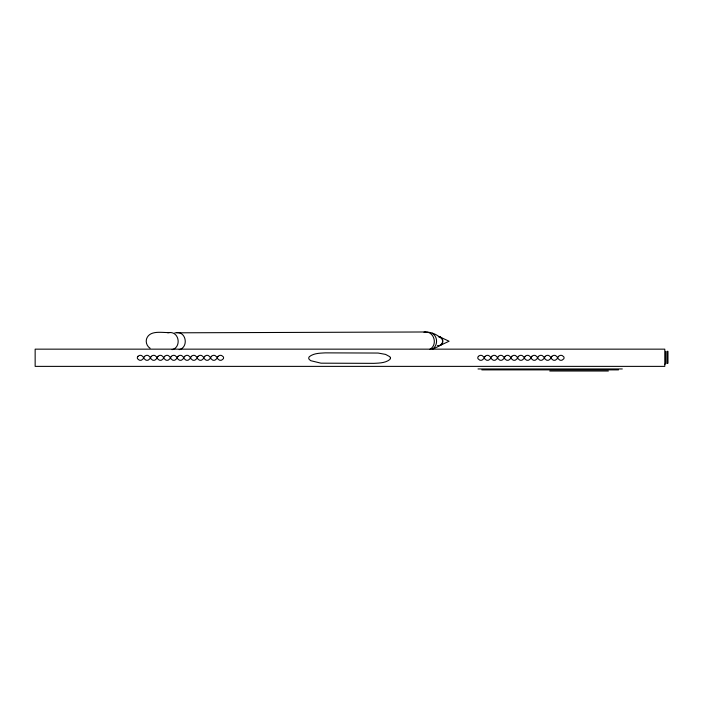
<?xml version="1.0" encoding="UTF-8"?>
<svg xmlns="http://www.w3.org/2000/svg" width="703" height="703" viewBox="0 0 703 703"><rect width="100%" height="100%" fill="white"/><g stroke="black" fill="none" stroke-linecap="round" stroke-linejoin="round"><path stroke-width="1.05" d="M429.981 349.25C437.714 345.032 434.454 331.746 425.508 331.983L174.845 332.818M432.187 333.222C438.022 336.561 438.022 345.911 432.187 349.25C435.922 347.308 444.937 345.129 442.055 339.004C437.978 335.269 431.906 331.825 426.176 332.194M172.103 349.663C181.348 347.44 179.502 332.255 169.924 332.519C162.586 333.046 149.616 329.496 146.47 339.136C145.609 342.563 147.068 346.394 150.099 348.249M179.203 349.663C188.448 347.44 186.603 332.255 177.024 332.519M439.437 345.551L440.473 345.103M438.321 345.7C444.349 346.28 444.349 336.192 438.321 336.772M439.806 345.551L449.094 341.236L439.806 336.93M167.745 332.818L169.924 332.519M423.971 332.194L425.508 331.983M478.005 368.952L622.304 368.952M481.801 369.883L618.517 369.883M549.764 371.017L608.367 371.017M437.574 345.551L438.69 345.7M439.437 336.93L440.473 337.37M667.85 351.272L667.85 363.319M667.595 351.272L667.595 363.319M666.005 351.43L666.005 363.486M665.644 351.324L665.644 364.013M664.801 364.013L664.792 349.154L35.15 349.154L35.15 366.377L664.792 366.377L664.792 364.224M390.481 358.117L389.91 359.47C385.446 363.064 379.251 363.064 373.785 363.354L320.99 363.179L310.875 360.727L309.215 359.461L308.652 358.108L309.232 356.755C313.696 353.161 319.891 353.17 325.348 352.871L378.109 353.047L385.596 354.409L389.91 356.755L390.481 358.117M137.946 356.324L137.551 356.887A2.047 2.047 0 0 0 137.568 358.776L139.229 360.112A3.717 3.717 0 0 0 141.567 360.103L143.21 358.758A2.047 2.047 0 0 0 143.201 356.86L141.54 355.525A3.717 3.717 0 0 0 139.194 355.533L137.946 356.324M144.625 356.324L144.229 356.887A2.047 2.047 0 0 0 144.247 358.776L145.908 360.112A3.717 3.717 0 0 0 148.245 360.103L149.888 358.758A2.047 2.047 0 0 0 149.88 356.86L148.21 355.525A3.717 3.717 0 0 0 145.873 355.533L144.625 356.324M151.303 356.324L150.908 356.887A2.047 2.047 0 0 0 150.917 358.776L152.586 360.112A3.717 3.717 0 0 0 154.924 360.103L156.567 358.758A2.047 2.047 0 0 0 156.558 356.86L154.888 355.525A3.717 3.717 0 0 0 152.551 355.533L151.303 356.324M157.982 356.324L157.586 356.887A2.047 2.047 0 0 0 157.595 358.776L159.265 360.112A3.717 3.717 0 0 0 161.602 360.103L163.245 358.758A2.047 2.047 0 0 0 163.228 356.86L161.567 355.525A3.717 3.717 0 0 0 159.23 355.533L157.982 356.324M164.66 356.324L164.265 356.887A2.047 2.047 0 0 0 164.274 358.776L165.934 360.112A3.717 3.717 0 0 0 168.281 360.103L169.924 358.758A2.047 2.047 0 0 0 169.906 356.86L168.245 355.525A3.717 3.717 0 0 0 165.908 355.533L164.66 356.324M171.339 356.324L170.943 356.887A2.047 2.047 0 0 0 170.952 358.776L172.613 360.112A3.717 3.717 0 0 0 174.959 360.103L176.602 358.758A2.047 2.047 0 0 0 176.585 356.86L174.924 355.525A3.717 3.717 0 0 0 172.587 355.533L171.339 356.324M178.017 356.324L177.622 356.887A2.047 2.047 0 0 0 177.631 358.776L179.291 360.112A3.717 3.717 0 0 0 181.629 360.103L183.281 358.758A2.047 2.047 0 0 0 183.263 356.86L181.602 355.525A3.717 3.717 0 0 0 179.265 355.533L178.017 356.324M184.696 356.324L184.3 356.887A2.047 2.047 0 0 0 184.309 358.776L185.97 360.112A3.717 3.717 0 0 0 188.307 360.103L189.959 358.758A2.047 2.047 0 0 0 189.942 356.86L188.281 355.525A3.717 3.717 0 0 0 185.944 355.533L184.696 356.324M191.374 356.324L190.979 356.887A2.047 2.047 0 0 0 190.988 358.776L192.648 360.112A3.717 3.717 0 0 0 194.986 360.103L196.638 358.758A2.047 2.047 0 0 0 196.62 356.86L194.959 355.525A3.717 3.717 0 0 0 192.622 355.533L191.374 356.324M198.053 356.324L197.657 356.887A2.047 2.047 0 0 0 197.666 358.776L199.327 360.112A3.717 3.717 0 0 0 201.664 360.103L203.316 358.758A2.047 2.047 0 0 0 203.299 356.86L201.638 355.525A3.717 3.717 0 0 0 199.301 355.533L198.053 356.324M204.731 356.324L204.336 356.887A2.047 2.047 0 0 0 204.345 358.776L206.005 360.112A3.717 3.717 0 0 0 208.343 360.103L209.986 358.758A2.047 2.047 0 0 0 209.977 356.86L208.316 355.525A3.717 3.717 0 0 0 205.979 355.533L204.731 356.324M211.41 356.324L211.014 356.887A2.047 2.047 0 0 0 211.023 358.776L212.684 360.112A3.717 3.717 0 0 0 215.021 360.103L216.665 358.758A2.047 2.047 0 0 0 216.656 356.86L214.995 355.525A3.717 3.717 0 0 0 212.657 355.533L211.41 356.324M218.088 356.324L217.693 356.887A2.047 2.047 0 0 0 217.702 358.776L219.362 360.112A3.717 3.717 0 0 0 221.7 360.103L223.343 358.758A2.047 2.047 0 0 0 223.334 356.86L221.673 355.525A3.717 3.717 0 0 0 219.336 355.533L218.088 356.324M478.427 356.324L478.031 356.887A2.047 2.047 0 0 0 478.04 358.776L479.71 360.112A3.717 3.717 0 0 0 482.047 360.103L483.69 358.758A2.047 2.047 0 0 0 483.682 356.86L482.012 355.525A3.717 3.717 0 0 0 479.674 355.533L478.427 356.324M485.105 356.324L484.71 356.887A2.047 2.047 0 0 0 484.719 358.776L486.388 360.112A3.717 3.717 0 0 0 488.726 360.103L490.369 358.758A2.047 2.047 0 0 0 490.351 356.86L488.69 355.525A3.717 3.717 0 0 0 486.353 355.533L485.105 356.324M491.784 356.324L491.388 356.887A2.047 2.047 0 0 0 491.397 358.776L493.058 360.112A3.717 3.717 0 0 0 495.404 360.103L497.047 358.758A2.047 2.047 0 0 0 497.03 356.86L495.369 355.525A3.717 3.717 0 0 0 493.031 355.533L491.784 356.324M498.462 356.324L498.067 356.887A2.047 2.047 0 0 0 498.075 358.776L499.736 360.112A3.717 3.717 0 0 0 502.083 360.103L503.726 358.758A2.047 2.047 0 0 0 503.708 356.86L502.047 355.525A3.717 3.717 0 0 0 499.71 355.533L498.462 356.324M505.141 356.324L504.745 356.887A2.047 2.047 0 0 0 504.754 358.776L506.415 360.112A3.717 3.717 0 0 0 508.752 360.103L510.404 358.758A2.047 2.047 0 0 0 510.387 356.86L508.726 355.525A3.717 3.717 0 0 0 506.388 355.533L505.141 356.324M511.819 356.324L511.424 356.887A2.047 2.047 0 0 0 511.433 358.776L513.093 360.112A3.717 3.717 0 0 0 515.431 360.103L517.083 358.758A2.047 2.047 0 0 0 517.065 356.86L515.404 355.525A3.717 3.717 0 0 0 513.067 355.533L511.819 356.324M518.498 356.324L518.102 356.887A2.047 2.047 0 0 0 518.111 358.776L519.772 360.112A3.717 3.717 0 0 0 522.109 360.103L523.761 358.758A2.047 2.047 0 0 0 523.744 356.86L522.083 355.525A3.717 3.717 0 0 0 519.745 355.533L518.498 356.324M525.176 356.324L524.781 356.887A2.047 2.047 0 0 0 524.79 358.776L526.45 360.112A3.717 3.717 0 0 0 528.788 360.103L530.44 358.758A2.047 2.047 0 0 0 530.422 356.86L528.761 355.525A3.717 3.717 0 0 0 526.424 355.533L525.176 356.324M531.855 356.324L531.459 356.887A2.047 2.047 0 0 0 531.468 358.776L533.129 360.112A3.717 3.717 0 0 0 535.466 360.103L537.11 358.758A2.047 2.047 0 0 0 537.101 356.86L535.44 355.525A3.717 3.717 0 0 0 533.102 355.533L531.855 356.324M538.533 356.324L538.138 356.887A2.047 2.047 0 0 0 538.146 358.776L539.807 360.112A3.717 3.717 0 0 0 542.145 360.103L543.788 358.758A2.047 2.047 0 0 0 543.779 356.86L542.118 355.525A3.717 3.717 0 0 0 539.781 355.533L538.533 356.324M545.212 356.324L544.816 356.887A2.047 2.047 0 0 0 544.825 358.776L546.486 360.112A3.717 3.717 0 0 0 548.823 360.103L550.467 358.758A2.047 2.047 0 0 0 550.458 356.86L548.797 355.525A3.717 3.717 0 0 0 546.459 355.533L545.212 356.324M551.89 356.324L551.495 356.887A2.047 2.047 0 0 0 551.504 358.776L553.164 360.112A3.717 3.717 0 0 0 555.502 360.103L557.145 358.758A2.047 2.047 0 0 0 557.136 356.86L555.475 355.525A3.717 3.717 0 0 0 553.138 355.533L551.89 356.324M558.56 356.324L558.164 356.887A2.047 2.047 0 0 0 558.182 358.776L559.843 360.112A3.717 3.717 0 0 0 562.18 360.103L563.824 358.758A2.047 2.047 0 0 0 563.815 356.86L562.154 355.525A3.717 3.717 0 0 0 559.816 355.533L558.56 356.324"/></g></svg>
